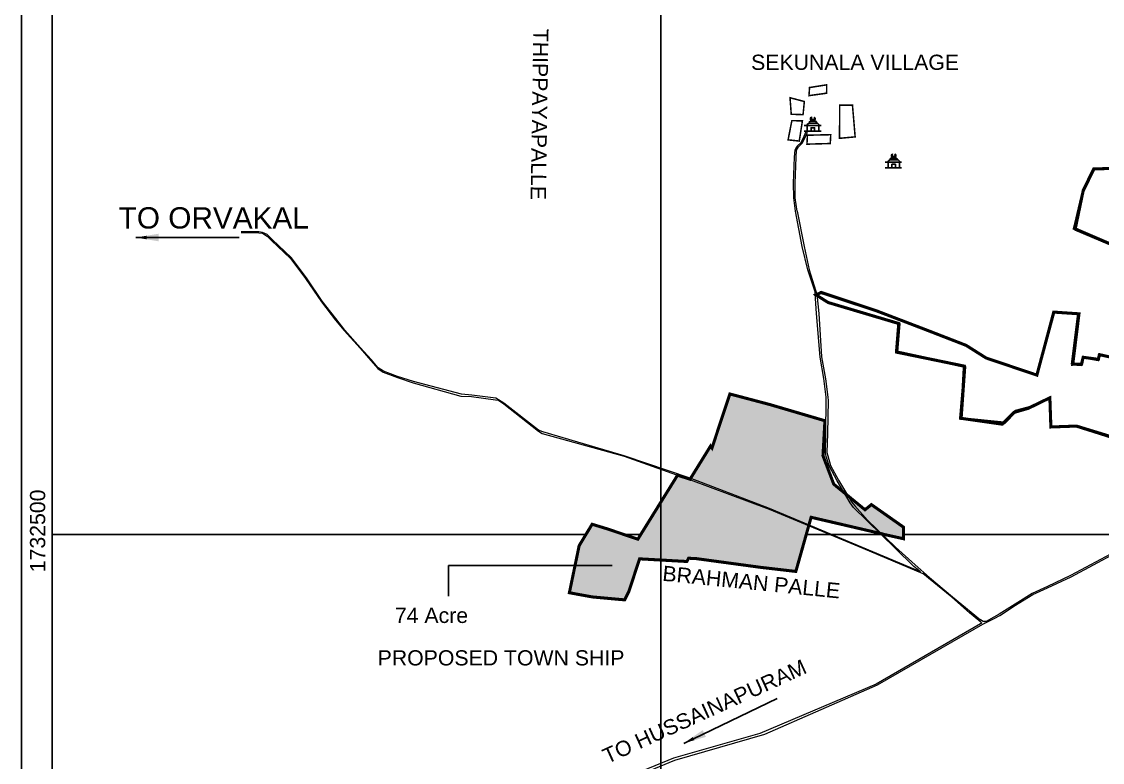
# Model space of a CAD drawing. Header units: metres. Extents: x 196588 to 215600, y 1647668 to 1738400.
# Drawn here: x 201400 to 204951, y 1731751 to 1734186 of the extents above; entities that cross this region are included whole.
import ezdxf

# ---------------------------------------------------------------- set-up
doc = ezdxf.new("R2010")
doc.units = ezdxf.units.M
for name, color, linetype in [('220 KV POWER LINE', 1, 'Continuous'), ('B.T. ROAD', 7, 'Continuous'), ('GRID LINES', 250, 'Continuous'), ('GRID TEXT', 244, 'Continuous'), ('name power lines', 1, 'Continuous'), ('Names', 1, 'Continuous'), ('PROJECT BOUNDARY', 5, 'Continuous'), ('TEMPLE', 1, 'Continuous'), ('VILLAGE NAMES', 5, 'Continuous')]:
    doc.layers.add(name, color=color, linetype=linetype)
doc.layers.add('250Acres', color=7, linetype='Continuous', lineweight=30)
doc.styles.get("Standard").update_dxf_attribs({"font": 'arial.ttf', "height": 50})
doc.dimstyles.get("Standard").update_dxf_attribs({"dimtxt": 50, "dimasz": 0.18, "dimexe": 0.18, "dimexo": 0.0625, "dimgap": 0.09, "dimtad": 0, "dimtih": 1, "dimtoh": 1, "dimdec": 4, "dimzin": 0, "dimdsep": 46, "dimtxsty": 'Standard', "dimcen": 0.09, "dimadec": 0, "dimazin": 0, "dimtfac": 1, "dimtdec": 4, "dimtofl": 0, "dimtmove": 0, "dimatfit": 3, "dimfxl": 1, "dimtolj": 1, "dimtzin": 0, "dimarcsym": 0})

# ---------------------------------------------------------------- blocks, each defined once
blk = doc.blocks.new('A$C4C0265E5')
at = {"layer": 'TEMPLE'}
for points in [[(-1, 18.5), (1.6, 18.5)], [(-13.5, 9), (13.5, 9)], [(-13.5, 0), (13.5, 0)], [(-8.5, 0), (-8.5, 9)], [(-5.2, 12.8), (6, 12.8)], [(3.2, 0), (3.2, 5.7), (-2.4, 5.7), (-2.4, 0)], [(-2.2, 15.8), (3.2, 15.8)], [(9.9, 0), (9.9, 9)]]:
    blk.add_lwpolyline(points, dxfattribs=at)
for centre, radius, start, end in [((0.3, 19.8), 3.64, 124.6908, 216.5002), ((-1.2, 17), 1.53, 83.0917, 227.9751), ((3.1, 21.4), 5.04, 164.1856, 215.059), ((1.7, 16.8), 1.74, 327.908, 94.5822), ((-0.7, 21.1), 3.55, 312.8669, 23.8321), ((0.8, 19.8), 3.21, 317.586, 57.6644), ((-5.3, 9.5), 3.26, 87.8436, 189.2012), ((-3, 13.6), 2.34, 69.7058, 201.7624), ((4, 13.8), 2.21, 332.2896, 113.0629), ((6.7, 9.6), 3.25, 349.376, 102.0043)]:
    blk.add_arc(centre, radius, start, end, dxfattribs=at)

msp = doc.modelspace()

# ---------------------------------------------------------------- hatches: boundary and pattern name
at = {"true_color": 0xd7ecd5}
h = msp.add_hatch(color=254, dxfattribs=at)
h.dxf.hatch_style = 1
h.paths.add_polyline_path([(203199.9, 1732308.5), (203232, 1732463.2), (203274.6, 1732533.6), (203320.6, 1732519.6), (203424.9, 1732484.6), (203555.3, 1732694.8), (203596.4, 1732681.6), (203663.9, 1732790.8), (203668.5, 1732784.4), (203727.2, 1732961.8), (203858, 1732927.2), (204039.5, 1732873.8), (204033.2, 1732758.7), (204068.6, 1732665.3), (204171.3, 1732581.2), (204192.4, 1732598.1), (204297.4, 1732524.3), (204297.5, 1732486), (204237, 1732499.5), (204223.6, 1732503), (203994.2, 1732556.5), (203944, 1732378.5), (203828, 1732392), (203616.4, 1732420.7), (203591.6, 1732421.9), (203585.8, 1732411.2), (203430.6, 1732419.9), (203395.4, 1732312.9), (203381.4, 1732285.1), (203275, 1732294.7)])

# ---------------------------------------------------------------- linework, layer by layer
at = {"layer": '250Acres', "color": 1, "linetype": 'Continuous', "ltscale": 50}
msp.add_line((201500, 1730460), (201500, 1738300), dxfattribs=at)
for points in [[(201400, 1738400), (215600, 1738400), (215600, 1728400), (201400, 1728400)], [(201500, 1738300), (215500, 1738300), (215500, 1728500), (201500, 1728500)]]:
    msp.add_lwpolyline(points, close=True, dxfattribs=at)
at = {"layer": '250Acres', "linetype": 'Continuous', "const_width": 5}
for points in [[(203987.1, 1733942.4), (203989.1, 1733969), (204045.3, 1733977.9), (204045, 1733950.3), (203987.1, 1733942.4)], [(203924.9, 1733935.5), (203972, 1733923), (203967.7, 1733879.8), (203928.9, 1733881.2), (203924.9, 1733935.5)], [(204087.5, 1733802.1), (204088.2, 1733910.8), (204130.1, 1733911.1), (204138.9, 1733806.8), (204087.5, 1733802.1)], [(203918.5, 1733797), (203931, 1733860.3), (203965.6, 1733859.3), (203955.2, 1733793.1), (203918.5, 1733797)], [(203980.5, 1733782.9), (203982.1, 1733812.3), (204058.7, 1733814), (204057.1, 1733785), (203980.5, 1733782.9)]]:
    msp.add_lwpolyline(points, dxfattribs=at)
at = {"layer": 'B.T. ROAD', "linetype": 'Continuous', "lineweight": 9}
for points in [[(203943.2, 1733562.3), (203937.1, 1733606.1), (203936.6, 1733654.2), (203939.7, 1733740), (203941.7, 1733764.2), (203948.4, 1733776.7), (203961, 1733788.7), (203970.9, 1733808.8), (203978.4, 1733824.2)], [(203943.2, 1733562.3), (203937.1, 1733606.1), (203936.6, 1733654.2), (203939.7, 1733740), (203941.7, 1733764.2), (203948.4, 1733776.7), (203961, 1733788.7), (203970.9, 1733808.8), (203978.4, 1733824.2)], [(203943.2, 1733562.3), (203937.1, 1733606.1), (203936.6, 1733654.2), (203939.7, 1733740), (203941.7, 1733764.2), (203948.4, 1733776.7), (203961, 1733788.7), (203970.9, 1733808.8), (203978.4, 1733824.2)], [(203943.2, 1733562.3), (203937.1, 1733606.1), (203936.6, 1733654.2), (203939.7, 1733740), (203941.7, 1733764.2), (203948.4, 1733776.7), (203961, 1733788.7), (203970.9, 1733808.8), (203978.4, 1733824.2)], [(203948.1, 1733562.9), (203942, 1733606.5), (203941.5, 1733654.1), (203944.6, 1733739.7), (203946.5, 1733762.8), (203952.4, 1733773.7), (203965, 1733785.7), (203975.3, 1733806.7), (203982.8, 1733822)], [(203948.1, 1733562.9), (203942, 1733606.5), (203941.5, 1733654.1), (203944.6, 1733739.7), (203946.5, 1733762.8), (203952.4, 1733773.7), (203965, 1733785.7), (203975.3, 1733806.7), (203982.8, 1733822)], [(203948.1, 1733562.9), (203942, 1733606.5), (203941.5, 1733654.1), (203944.6, 1733739.7), (203946.5, 1733762.8), (203952.4, 1733773.7), (203965, 1733785.7), (203975.3, 1733806.7), (203982.8, 1733822)], [(203948.1, 1733562.9), (203942, 1733606.5), (203941.5, 1733654.1), (203944.6, 1733739.7), (203946.5, 1733762.8), (203952.4, 1733773.7), (203965, 1733785.7), (203975.3, 1733806.7), (203982.8, 1733822)]]:
    msp.add_lwpolyline(points, dxfattribs=at)
for points, elevation in [([(204353.3, 1732377.7), (204332, 1732395), (204270, 1732455), (204178, 1732545), (204133, 1732589), (204123, 1732604), (204080, 1732676), (204054, 1732726), (204044, 1732756), (204042, 1732769), (204043, 1732833), (204044, 1732941), (204044, 1732951), (204036, 1733013), (204024, 1733083), (204012, 1733226), (204008, 1733292), (204007, 1733298), (203983, 1733370), (203965, 1733447), (203943.2, 1733562.3)], 311.6), ([(204353.3, 1732377.7), (204332, 1732395), (204270, 1732455), (204178, 1732545), (204133, 1732589), (204123, 1732604), (204080, 1732676), (204054, 1732726), (204044, 1732756), (204042, 1732769), (204043, 1732833), (204044, 1732941), (204044, 1732951), (204036, 1733013), (204024, 1733083), (204012, 1733226), (204008, 1733292), (204007, 1733298), (203983, 1733370), (203965, 1733447), (203943.2, 1733562.3)], 311.6), ([(203948.1, 1733562.9), (203971, 1733446), (203988, 1733370), (204010, 1733300), (204013, 1733290), (204020, 1733226), (204028, 1733084), (204041, 1733012), (204049, 1732951), (204050, 1732940), (204048, 1732832), (204046, 1732769), (204049, 1732759), (204058, 1732727), (204084, 1732679), (204127, 1732607), (204138, 1732594), (204180, 1732547), (204272, 1732458), (204336, 1732400), (204383, 1732358.1), (204459, 1732295), (204520, 1732245), (204550.4, 1732219.8)], 316.3), ([(203948.1, 1733562.9), (203971, 1733446), (203988, 1733370), (204010, 1733300), (204013, 1733290), (204020, 1733226), (204028, 1733084), (204041, 1733012), (204049, 1732951), (204050, 1732940), (204048, 1732832), (204046, 1732769), (204049, 1732759), (204058, 1732727), (204084, 1732679), (204127, 1732607), (204138, 1732594), (204180, 1732547), (204272, 1732458), (204336, 1732400), (204383, 1732358.1), (204459, 1732295), (204520, 1732245), (204550.4, 1732219.8)], 316.3), ([(204353.3, 1732377.7), (204163, 1732457), (203857, 1732585), (203597, 1732685), (203380, 1732759), (203113, 1732837.1), (203098.9, 1732842.7), (202985, 1732932), (202958.1, 1732948.1), (202879, 1732958), (202845, 1732961), (202688.1, 1733003), (202635, 1733019), (202589, 1733037), (202572, 1733048), (202550, 1733074), (202514, 1733114), (202462, 1733172), (202432, 1733210), (202387.9, 1733266.9), (202336, 1733344), (202286, 1733410), (202224, 1733468), (202207, 1733486), (202192, 1733493), (202179, 1733495), (202121, 1733495)], 313.2), ([(204353.3, 1732377.7), (204163, 1732457), (203857, 1732585), (203597, 1732685), (203380, 1732759), (203113, 1732837.1), (203098.9, 1732842.7), (202985, 1732932), (202958.1, 1732948.1), (202879, 1732958), (202845, 1732961), (202688.1, 1733003), (202635, 1733019), (202589, 1733037), (202572, 1733048), (202550, 1733074), (202514, 1733114), (202462, 1733172), (202432, 1733210), (202387.9, 1733266.9), (202336, 1733344), (202286, 1733410), (202224, 1733468), (202207, 1733486), (202192, 1733493), (202179, 1733495), (202121, 1733495)], 313.2), ([(202121, 1733492), (202179, 1733491), (202191, 1733490), (202207, 1733481), (202221, 1733466), (202283, 1733407), (202333, 1733341), (202385, 1733265), (202431, 1733204), (202460, 1733170), (202512, 1733112), (202547, 1733072), (202570, 1733046), (202588, 1733034), (202635.1, 1733016), (202687, 1732998), (202843, 1732955), (202878, 1732953), (202957, 1732943), (202967, 1732940.9), (202984.1, 1732928.9), (203098, 1732839.9), (203111, 1732832), (203380, 1732757), (203598, 1732680), (203856, 1732583), (204164, 1732455), (204361.2, 1732371.3)], 321.9), ([(202121, 1733492), (202179, 1733491), (202191, 1733490), (202207, 1733481), (202221, 1733466), (202283, 1733407), (202333, 1733341), (202385, 1733265), (202431, 1733204), (202460, 1733170), (202512, 1733112), (202547, 1733072), (202570, 1733046), (202588, 1733034), (202635.1, 1733016), (202687, 1732998), (202843, 1732955), (202878, 1732953), (202957, 1732943), (202967, 1732940.9), (202984.1, 1732928.9), (203098, 1732839.9), (203111, 1732832), (203380, 1732757), (203598, 1732680), (203856, 1732583), (204164, 1732455), (204361.2, 1732371.3)], 321.9), ([(205217.7, 1732547.7), (205209, 1732545), (205143, 1732520), (205079, 1732489), (204994, 1732444), (204846, 1732365), (204771, 1732329), (204721, 1732306), (204665, 1732271), (204612, 1732238), (204595, 1732228), (204569, 1732214), (204559, 1732214), (204550.4, 1732219.8)], 318.9), ([(204565.5, 1732209), (204596, 1732224), (204614, 1732234), (204666, 1732268), (204723, 1732303), (204771, 1732325), (204849, 1732361), (204995, 1732440), (205080, 1732486), (205144, 1732517), (205209, 1732541), (205226.1, 1732546.3)], 309), ([(204994, 1732444), (204846, 1732365), (204771, 1732329), (204721, 1732306), (204665, 1732271), (204612, 1732238), (204595, 1732228), (204569, 1732214), (204559, 1732214), (204550.4, 1732219.8)], 318.9), ([(204565.5, 1732209), (204596, 1732224), (204614, 1732234), (204666, 1732268), (204723, 1732303), (204771, 1732325), (204849, 1732361), (204995, 1732440)], 309), ([(204552.3, 1732211.3), (204515, 1732243), (204457, 1732294), (204380, 1732356), (204361.2, 1732371.3)], 311.6), ([(204552.3, 1732211.3), (204515, 1732243), (204457, 1732294), (204380, 1732356), (204361.2, 1732371.3)], 311.6)]:
    msp.add_lwpolyline(points, dxfattribs=dict(at, elevation=elevation))
at = {"layer": 'GRID LINES', "linetype": 'Continuous'}
for p, q in [((203500, 1734821.2), (203500, 1730460)), ((201500, 1732500), (203254.2, 1732500)), ((203379, 1732500), (203434.5, 1732500)), ((203978.2, 1732500), (204235, 1732500)), ((204297.5, 1732500), (205468.9, 1732500))]:
    msp.add_line(p, q, dxfattribs=at)
at = {"layer": 'name power lines', "color": 0, "linetype": 'Continuous', "lineweight": 9, "ltscale": 190, "elevation": 309}
for points in [[(204550.9, 1732206.1), (204208, 1732008.4), (203826.1, 1731845.6), (203542.5, 1731764.4), (203230.1, 1731636.2), (203015.4, 1731521.3), (202883.6, 1731406.8)], [(204565.5, 1732209), (204211.7, 1732004.9), (203841.1, 1731843.1), (203545.6, 1731757), (203235.7, 1731629.4), (203024.3, 1731512.2), (202887.9, 1731400.9)], [(204552.3, 1732211.3), (204553.1, 1732210.5), (204553.7, 1732209.8), (204553.8, 1732209), (204553.3, 1732207.9), (204550.9, 1732206.1)]]:
    msp.add_lwpolyline(points, dxfattribs=at)
at = {"layer": 'Names', "color": 1, "linetype": 'Continuous', "lineweight": 50, "ltscale": 50}
for points in [[(205278, 1733709), (204923, 1733702), (204888, 1733630), (204862, 1733504), (205090, 1733407)], [(204854.1, 1733059.9), (204852, 1733060), (204873.2, 1733225.4), (204791.4, 1733230.9), (204736.1, 1733023.7), (204571, 1733079), (204504.2, 1733121.3), (204209.8, 1733234.7), (204026, 1733296), (204012, 1733286), (204050, 1733262), (204283, 1733193), (204276, 1733100), (204499, 1733052), (204487, 1732881), (204629, 1732866.4), (204666.3, 1732904.8), (204714.8, 1732918.9), (204779, 1732949), (204782, 1732853), (204868, 1732856), (205044, 1732802)], [(205059, 1733064), (204941, 1733092), (204938, 1733074), (204888, 1733083), (204883, 1733058), (204852, 1733060)]]:
    msp.add_lwpolyline(points, dxfattribs=at)
at = {"layer": 'PROJECT BOUNDARY', "color": 5, "linetype": 'Continuous', "lineweight": 50, "ltscale": 50}
for points in [[(205042.2, 1733704.4, 10, 10, 0), (204923.1, 1733701.6, 10, 10, 0), (204888.7, 1733631, 10, 10, 0), (204862.2, 1733518.2, 10, 10, 0), (204858.9, 1733505.9, 10, 10, 0), (205089, 1733406.9, 10, 10, 0)], [(205060.2, 1733064.5, 10, 10, 0), (204942.1, 1733091, 10, 10, 0), (204937.3, 1733075.7, 10, 10, 0), (204888.4, 1733082.4, 10, 10, 0), (204882.4, 1733059.7, 10, 10, 0), (204854, 1733059.3, 10, 10, 0), (204874.4, 1733225.3, 10, 10, 0), (204791.4, 1733230.9, 10, 10, 0), (204736.1, 1733023.7, 10, 10, 0), (204569.2, 1733080.1, 10, 10, 0), (204503.5, 1733121.6, 10, 10, 0), (204380.4, 1733169.4, 10, 10, 0), (204209, 1733235.1, 10, 10, 0), (204026.9, 1733295.2, 10, 10, 0), (204010.1, 1733287.6, 10, 10, 0), (204050.2, 1733262.4, 10, 10, 0), (204282.1, 1733193.3, 10, 10, 0), (204274.6, 1733099.3, 10, 10, 0), (204497.5, 1733053.4, 10, 10, 0), (204493.3, 1732977.3, 10, 10, 0), (204485.2, 1732882, 10, 10, 0), (204622.4, 1732862.4, 10, 10, 0), (204659.8, 1732900.7, 10, 10, 0), (204708.3, 1732914.8, 10, 10, 0), (204778.7, 1732949.1, 10, 10, 0), (204782.1, 1732853.3, 10, 10, 0), (204865.3, 1732856.3, 10, 10, 0), (205042.1, 1732800.6, 10, 10, 0)]]:
    msp.add_lwpolyline(points, format="xyseb", dxfattribs=at)
at = {"layer": 'PROJECT BOUNDARY', "color": 1, "linetype": 'Continuous', "lineweight": 50, "ltscale": 50, "const_width": 10}
msp.add_lwpolyline([(203199.9, 1732308.5), (203232, 1732463.2), (203274.6, 1732533.6), (203320.6, 1732519.6), (203424.9, 1732484.6), (203555.3, 1732694.8), (203596.4, 1732681.6), (203663.9, 1732790.8), (203668.5, 1732784.4), (203727.2, 1732961.8), (203858, 1732927.2), (204039.5, 1732873.8), (204033.2, 1732758.7), (204068.6, 1732665.3), (204171.3, 1732581.2), (204192.4, 1732598.1), (204297.4, 1732524.3), (204297.5, 1732486), (204237, 1732499.5), (204223.6, 1732503), (203994.2, 1732556.5), (203944, 1732378.5), (203828, 1732392), (203616.4, 1732420.7), (203591.6, 1732421.9), (203585.8, 1732411.2), (203430.6, 1732419.9), (203395.4, 1732312.9), (203381.4, 1732285.1), (203275, 1732294.7)], close=True, dxfattribs=at)

# ---------------------------------------------------------------- block references
at = {"layer": 'TEMPLE'}
for p, xscale, yscale, zscale in [((203999.1, 1733825.2), 2.073600000003353, 2.073600000003353, 2.073600000003353), ((203999.1, 1733825.2), 2.073600000003353, 2.073600000003353, 2.073600000003353), ((204264.7, 1733705.6), 2, 2, 2), ((204264.7, 1733705.6), 2, 2, 2)]:
    msp.add_blockref('A$C4C0265E5', p, dxfattribs=dict(at, xscale=xscale, yscale=yscale, zscale=zscale))

# ---------------------------------------------------------------- texts
at = {"layer": '220 KV POWER LINE', "color": 7, "linetype": 'Continuous', "lineweight": 9}
msp.add_text('TO HUSSAINAPURAM ', height=50, rotation=24.4944, dxfattribs=at).set_placement((203324, 1731745.3, -9.4))
at = {"layer": '250Acres', "linetype": 'Continuous', "lineweight": 9, "ltscale": 50}
msp.add_text('SEKUNALA VILLAGE', height=50, dxfattribs=at).set_placement((203797, 1734027))
at = {"layer": 'B.T. ROAD', "linetype": 'Continuous', "lineweight": 9}
msp.add_text('TO ORVAKAL', height=70, dxfattribs=at).set_placement((201718.9, 1733505.6, 313.2))
at = {"layer": 'GRID TEXT', "linetype": 'Continuous', "insert": (201427.5, 1732375.8), "char_height": 50, "width": 128.651, "attachment_point": 1, "rotation": 90}
msp.add_mtext('1732500', dxfattribs=at)
at = {"layer": 'Names', "linetype": 'Continuous', "lineweight": 9, "ltscale": 50}
for s, p in [('74 Acre', (202626.4, 1732209.1)), ('PROPOSED TOWN SHIP', (202569.8, 1732069.5))]:
    msp.add_text(s, height=50, dxfattribs=at).set_placement(p)
at = {"layer": 'VILLAGE NAMES', "color": 7, "linetype": 'Continuous', "lineweight": 9}
for s, rotation, p in [('THIPPAYAPALLE', 269.102, (203081.4, 1734162.5)), ('BRAHMAN PALLE', 354.2714, (203503.9, 1732348.1))]:
    msp.add_text(s, height=50, rotation=rotation, dxfattribs=at).set_placement(p)

# ---------------------------------------------------------------- leaders
at = {"layer": 'B.T. ROAD', "linetype": 'Continuous'}
for points in [[(201774.8, 1733476), (202114.7, 1733476)], [(203575.6, 1731813.5), (203882.1, 1731960.6)]]:
    msp.add_leader(points, dimstyle='Standard', override={"dimtxt": 24, "dimasz": 36, "dimgap": 0.09, "dimtad": 0}, dxfattribs=at)
at = {"layer": 'name power lines', "color": 3, "linetype": 'Continuous', "lineweight": 9, "ltscale": 50}
for points in [[(201774.8, 1733476), (202114.7, 1733476)], [(203575.6, 1731813.5), (203882.1, 1731960.6)]]:
    msp.add_leader(points, dimstyle='Standard', override={"dimtxt": 24, "dimasz": 75}, dxfattribs=at)
at = {"layer": 'name power lines', "color": 3, "linetype": 'Continuous', "lineweight": 9, "ltscale": 190}
msp.add_leader([(203340.9, 1732397.9), (202802.5, 1732397.9), (202802.5, 1732297.3)], dimstyle='Standard', override={"dimtxt": 24, "dimasz": 50}, dxfattribs=at)

doc.saveas('drawing.dxf')
